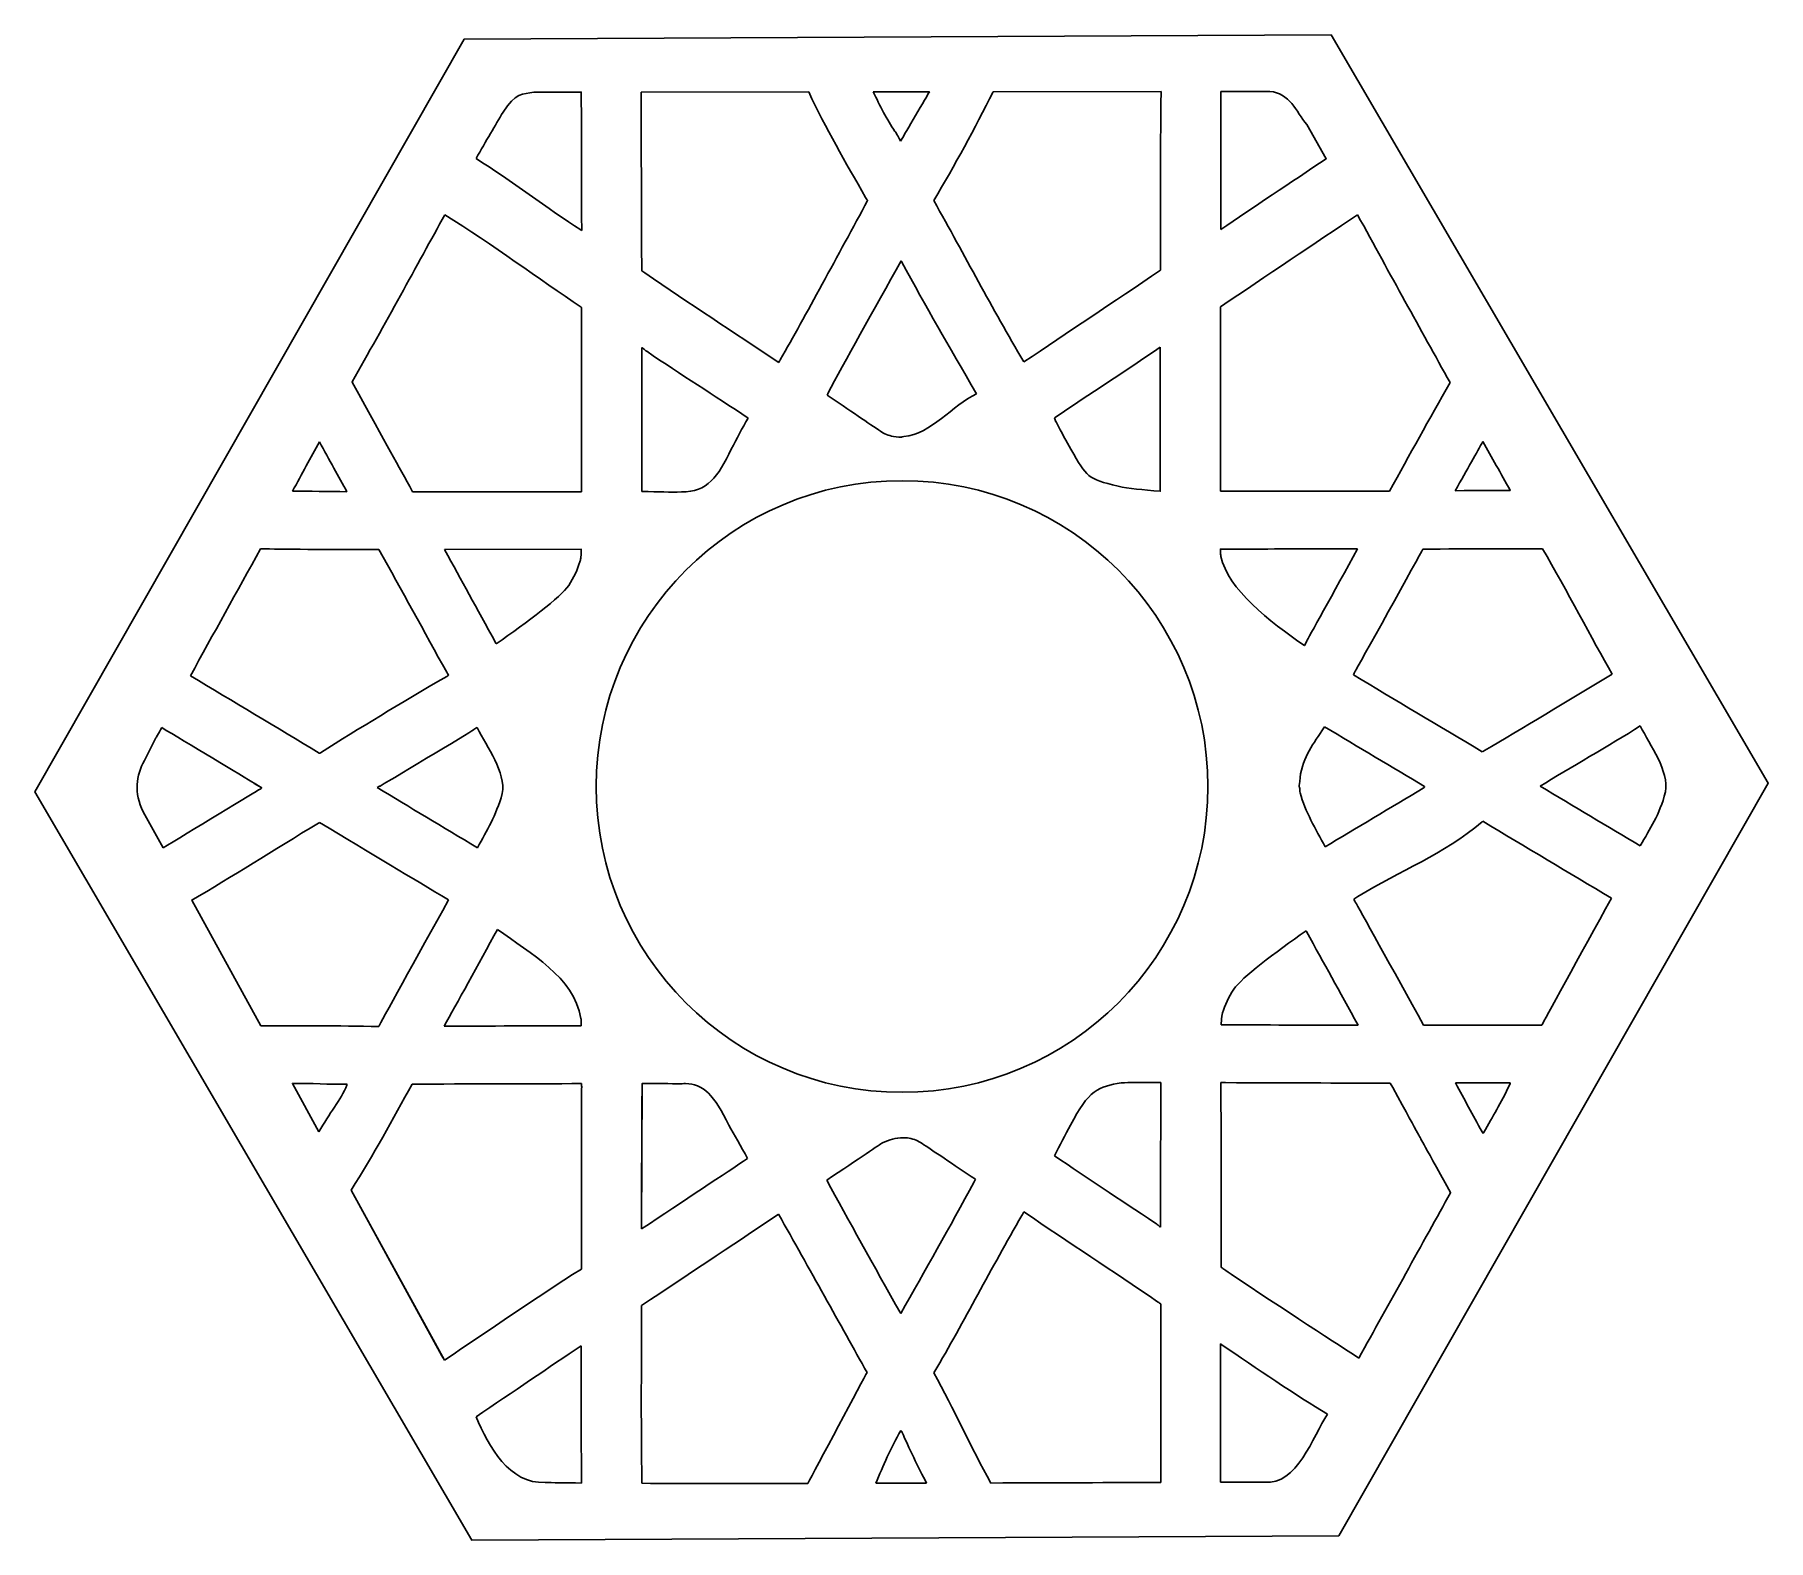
# Model space of a CAD drawing. Extents: x 4.9 to 52.9, y 2 to 43.6.
import ezdxf

# ---------------------------------------------------------------- set-up
doc = ezdxf.new("R2010")
doc.units = 0
doc.layers.add('Layer_1', color=7, linetype='CONTINUOUS')

msp = doc.modelspace()

# ---------------------------------------------------------------- linework, layer by layer
at = {"layer": 'Layer_1', "color": 7}
msp.add_lwpolyline([(40.792682, 43.626172), (16.822803, 43.504861), (4.942942, 22.685678), (17.032937, 1.987827), (41.002816, 2.109137), (52.882677, 22.928321), (40.792682, 43.626172), (40.792682, 43.626172)], close=True, dxfattribs=at)
at = {"layer": 'Layer_1', "color": 1}
for points in [[(18.742366, 42.035329), (20.057991, 42.036718)], [(21.709728, 42.038107), (26.346185, 42.041927)], [(28.130561, 42.043315), (29.682991, 42.044704)], [(31.445143, 42.046093), (36.090281, 42.05026)], [(37.747227, 42.051649), (39.097578, 42.052691)], [(40.119105, 41.138107), (40.660074, 40.195746)], [(16.284381, 38.647482), (16.284381, 38.647482)], [(41.523614, 38.648176), (41.523614, 38.648176)], [(28.902783, 37.374913), (28.902783, 37.374913)], [(21.730908, 34.975261), (21.730908, 34.975261)], [(36.0691, 34.981162), (36.066673, 30.998176)], [(36.0691, 34.981162), (36.0691, 34.981162)], [(12.819797, 32.368663), (12.819797, 32.368663)], [(44.989937, 32.375261), (44.989937, 32.375261)], [(28.928824, 31.291579), (28.928824, 31.291579)], [(42.273618, 31.00165), (42.273963, 31.002343)], [(11.188894, 29.407205), (11.188894, 29.407205)], [(16.274658, 29.386372), (20.058686, 29.397135)], [(37.73612, 29.261024), (37.733341, 29.276997), (37.733341, 29.399565)], [(40.608343, 29.404427), (40.608343, 29.404427)], [(46.637851, 29.40651), (46.637851, 29.40651)], [(40.121883, 26.86033), (40.110424, 26.838802), (40.053129, 26.731858)], [(8.455561, 24.463108), (8.455561, 24.463108)], [(17.176741, 24.463108), (17.176741, 24.463108)], [(40.608343, 24.488107), (40.608343, 24.488107)], [(49.34098, 24.509287), (49.34098, 24.509287)], [(7.979519, 23.555816), (8.295839, 24.18151)], [(11.014241, 22.924913), (11.007991, 22.922135), (11.220838, 22.795052)], [(8.493061, 21.136372), (7.945839, 22.133246)], [(12.819797, 21.84158), (12.819797, 21.84158)], [(44.985076, 21.872135), (44.985076, 21.872135)], [(11.195491, 16.215539), (9.286463, 19.69158)], [(17.743408, 18.884288), (17.743408, 18.884288)], [(40.102785, 18.844358), (40.102785, 18.844358)], [(12.804866, 13.28533), (12.068756, 14.625261)], [(20.069102, 14.500608), (20.063547, 14.500608)], [(20.068061, 14.616928), (20.068061, 14.616928)], [(21.727089, 10.600608), (21.731255, 14.262414), (21.739241, 14.262414), (21.738199, 14.617621)], [(22.943408, 14.61901), (22.943408, 14.61901)], [(35.355562, 14.649914), (35.355562, 14.649914)], [(37.747227, 14.650955), (37.869795, 14.651302)], [(37.869795, 14.651302), (37.869795, 14.645747)], [(42.427088, 14.634984), (42.497229, 14.507899)], [(45.745491, 14.636025), (45.745491, 14.636025)], [(28.955213, 13.123177), (28.955213, 13.123177)], [(16.273269, 6.96901), (16.205561, 7.092969), (13.690978, 11.671788)], [(32.29931, 11.074219), (32.29931, 11.074219)], [(25.513199, 11.008247), (25.513199, 11.008247)], [(36.081952, 8.529428), (36.081952, 3.588455)], [(20.058686, 7.369358), (20.058686, 7.369358)], [(37.735072, 3.594706), (37.735072, 7.421095)], [(28.889936, 5.023525), (28.889936, 5.023525)]]:
    msp.add_lwpolyline(points, close=True, dxfattribs=at)
for points in [[(17.895838, 41.482899), (18.218858, 42.013119), (18.462983, 41.986664), (18.742366, 42.035329)], [(20.057991, 42.036718), (20.062248, 40.620911), (20.069399, 38.317082), (20.069102, 38.206857)], [(21.729519, 37.093663), (21.728608, 37.313609), (21.714468, 41.210894), (21.709728, 42.038107)], [(26.346185, 42.041927), (26.815854, 41.041313), (27.365917, 40.094618), (27.921186, 39.12769)], [(28.72813, 40.951648), (28.511413, 41.282366), (28.31677, 41.660471), (28.130561, 42.043315)], [(29.682991, 42.044704), (29.504736, 41.73976), (28.935991, 40.768503), (28.887505, 40.683246)], [(29.804866, 39.036024), (30.391212, 40.020938), (30.932176, 41.021839), (31.445143, 42.046093)], [(36.090281, 42.05026), (36.067908, 40.276567), (36.073085, 38.532118), (36.071189, 37.110676)], [(37.739588, 38.236372), (37.747644, 39.607401), (37.733736, 40.767364), (37.747227, 42.051649)], [(39.097578, 42.052691), (39.638468, 42.019392), (39.8302, 41.507404), (40.119105, 41.138107)], [(17.147575, 40.198176), (17.424293, 40.687314), (17.680034, 41.128667), (17.895838, 41.482899)], [(28.772228, 40.891927), (28.752123, 40.929262), (28.736028, 40.951648), (28.72813, 40.951648)], [(28.848269, 40.754079), (28.823858, 40.797876), (28.789459, 40.859618), (28.772228, 40.891927)], [(28.887505, 40.683246), (28.878947, 40.698602), (28.851299, 40.74874), (28.848269, 40.754079)], [(20.044797, 38.224565), (19.147871, 38.802246), (18.105646, 39.605058), (17.147575, 40.198176)], [(40.660074, 40.195746), (39.676543, 39.542206), (38.634116, 38.839074), (37.739588, 38.236372)], [(27.977088, 39.038454), (27.172177, 37.561476), (26.238268, 35.816177), (25.570491, 34.651302)], [(27.921186, 39.12769), (27.945315, 39.086606), (27.968561, 39.049943), (27.977088, 39.038454)], [(32.297921, 34.574565), (31.395898, 36.092246), (30.680548, 37.489127), (29.804866, 39.036024)], [(13.718755, 34.026996), (14.61598, 35.589794), (15.533941, 37.28181), (16.284381, 38.647482)], [(16.284381, 38.647482), (17.617571, 37.805436), (18.894553, 36.876736), (20.052783, 36.08915)], [(37.736809, 36.103385), (38.982549, 36.943051), (40.365569, 37.871097), (41.523614, 38.648176)], [(41.523614, 38.648176), (42.438619, 36.96747), (43.252927, 35.495729), (44.081953, 34.005468)], [(20.069102, 38.206857), (20.054612, 38.217048), (20.045233, 38.223744), (20.044797, 38.224565)], [(21.732991, 37.09158), (21.732691, 37.09158), (21.730775, 37.092963), (21.729519, 37.093663)], [(21.817019, 37.037761), (21.774658, 37.066478), (21.737298, 37.090862), (21.732991, 37.09158)], [(25.520143, 34.563802), (24.245447, 35.406957), (23.082804, 36.16986), (21.817019, 37.037761)], [(26.888199, 33.717621), (27.301428, 34.521799), (28.160917, 36.037697), (28.902783, 37.374913)], [(28.902783, 37.374913), (28.904334, 37.372026), (28.914253, 37.35436), (28.914935, 37.353038)], [(28.914935, 37.353038), (29.616059, 36.054544), (30.191683, 35.064469), (30.988199, 33.694357)], [(36.071189, 37.110676), (34.776989, 36.236296), (33.484714, 35.371138), (32.297921, 34.574565)], [(20.052783, 36.08915), (20.053395, 36.088984), (20.060306, 36.084952), (20.065283, 36.081857)], [(20.065283, 36.081857), (20.061929, 34.382894), (20.063044, 32.614034), (20.063894, 30.982552)], [(37.733686, 30.998872), (37.733428, 32.710521), (37.734928, 34.602715), (37.736809, 36.103385)], [(21.731949, 30.990885), (21.730556, 32.287587), (21.73063, 33.750081), (21.730908, 34.975261)], [(21.730908, 34.975261), (21.731586, 34.974861), (21.734905, 34.972886), (21.735075, 34.972829)], [(21.735075, 34.972829), (21.741537, 34.969957), (21.772257, 34.946293), (21.80313, 34.91901)], [(21.80313, 34.91901), (21.833286, 34.892443), (21.863681, 34.870051), (21.870144, 34.870051)], [(21.870144, 34.870051), (22.824206, 34.211685), (23.716215, 33.667506), (24.675699, 33.018316)], [(25.570491, 34.651302), (25.550698, 34.618317), (25.532467, 34.58612), (25.520143, 34.563802)], [(33.140977, 33.025954), (34.148166, 33.704174), (35.0799, 34.317394), (36.0691, 34.981162)], [(13.721533, 34.020052), (13.721665, 34.020453), (13.720499, 34.023184), (13.718755, 34.026996)], [(15.393408, 30.987413), (14.965526, 31.762824), (14.750764, 32.148466), (13.721533, 34.020052)], [(26.857297, 33.658246), (26.869073, 33.68059), (26.879218, 33.699924), (26.888199, 33.717621)], [(28.331255, 32.658594), (28.046296, 32.851038), (27.451304, 33.255233), (26.857297, 33.658246)], [(30.988199, 33.694357), (30.31805, 33.379085), (29.735859, 32.581171), (28.976046, 32.511718)], [(44.081953, 34.005468), (43.497215, 32.978678), (42.965688, 32.010625), (42.409031, 31.001996)], [(24.675699, 33.018316), (24.503152, 32.74781), (24.358231, 32.451529), (24.206255, 32.164842)], [(28.688894, 32.515885), (28.548886, 32.54245), (28.435365, 32.588231), (28.331255, 32.658594)], [(33.185074, 32.916232), (33.171181, 32.952281), (33.156342, 32.988989), (33.140977, 33.025954)], [(33.185421, 32.916579), (33.185421, 32.916579), (33.185095, 32.916243), (33.185074, 32.916232)], [(33.594102, 32.164842), (33.47343, 32.371109), (33.342022, 32.618009), (33.185421, 32.916579)], [(12.072922, 31.005469), (12.330855, 31.473545), (12.581459, 31.930543), (12.819797, 32.368663)], [(12.819797, 32.368663), (13.082699, 31.874468), (13.354222, 31.387224), (13.575699, 30.986718)], [(24.206255, 32.164842), (23.83261, 31.401982), (23.551849, 30.970791), (22.83056, 30.98394)], [(28.916325, 32.498524), (28.916325, 32.487753), (28.77936, 32.497932), (28.688894, 32.515885)], [(28.976046, 32.511718), (28.942301, 32.508846), (28.916325, 32.502832), (28.916325, 32.498524)], [(34.901741, 31.135676), (34.040018, 31.358262), (34.054485, 31.379169), (33.594102, 32.164842)], [(44.226398, 31.015191), (44.552502, 31.597306), (44.833164, 32.095384), (44.989937, 32.375261)], [(44.989937, 32.375261), (45.237111, 31.931956), (45.482621, 31.492496), (45.742016, 31.026996)], [(20.47188, 22.834635), (20.47188, 27.505329), (24.258131, 31.291579), (28.928824, 31.291579)], [(28.928824, 31.291579), (33.599518, 31.291579), (37.38577, 27.505329), (37.38577, 22.834635)], [(13.575699, 30.986718), (13.068207, 30.992463), (12.534821, 30.998806), (12.072922, 31.005469)], [(20.063894, 30.982552), (18.444517, 30.982963), (16.862471, 30.986726), (15.393408, 30.987413)], [(22.83056, 30.98394), (22.499024, 30.962604), (22.22836, 30.99333), (21.731949, 30.990885)], [(36.066673, 30.998176), (35.569573, 31.042336), (35.197044, 31.077427), (34.901741, 31.135676)], [(42.273963, 31.002343), (40.799098, 31.001164), (39.11942, 30.99984), (37.733686, 30.998872)], [(42.409031, 31.001996), (42.359145, 31.001763), (42.318808, 31.001815), (42.273618, 31.00165)], [(45.738893, 31.021787), (45.513056, 31.024313), (44.897582, 31.020287), (44.226398, 31.015191)], [(45.742016, 31.026996), (45.739395, 31.025514), (45.738893, 31.02379), (45.738893, 31.021787)], [(9.2507, 25.897483), (9.873757, 27.036171), (10.539258, 28.235122), (11.188894, 29.407205)], [(11.188894, 29.407205), (11.755649, 29.398795), (13.009987, 29.385474), (14.462853, 29.385676)], [(14.462853, 29.385676), (15.092527, 28.257253), (15.709302, 27.120715), (16.34063, 25.992274)], [(17.697922, 26.799219), (17.136184, 27.826162), (16.762982, 28.497661), (16.274658, 29.386372)], [(20.058686, 29.397135), (20.052654, 29.11506), (20.040756, 29.130607), (20.017713, 29.046441)], [(37.733341, 29.399565), (38.784743, 29.401733), (39.696216, 29.404664), (40.608343, 29.404427)], [(37.746883, 29.197135), (37.743293, 29.222983), (37.738209, 29.25169), (37.73612, 29.261024)], [(41.526048, 29.403039), (40.885163, 28.243064), (40.129867, 26.875771), (40.121883, 26.86033)], [(40.608343, 29.404427), (40.912368, 29.404348), (41.216702, 29.403959), (41.526048, 29.403039)], [(41.463202, 26.033246), (41.470253, 26.031835), (43.257902, 29.255532), (43.330908, 29.401996)], [(43.330908, 29.401996), (44.594217, 29.402985), (45.953622, 29.406008), (46.637851, 29.40651)], [(46.637851, 29.40651), (47.308553, 28.272332), (48.016907, 26.894234), (48.563197, 25.944009)], [(20.017713, 29.046441), (19.962428, 28.846122), (19.849018, 28.60642), (19.709728, 28.397483)], [(40.053129, 26.731858), (39.092718, 27.388845), (37.933804, 28.298134), (37.746883, 29.197135)], [(19.709728, 28.397483), (19.48992, 28.067772), (18.568055, 27.377389), (17.70695, 26.781858)], [(17.70695, 26.781858), (17.703898, 26.787652), (17.701131, 26.792987), (17.697922, 26.799219)], [(12.807992, 23.757552), (11.633172, 24.470189), (10.435803, 25.188472), (9.2507, 25.897483)], [(16.390283, 25.912761), (16.372452, 25.901739), (16.354413, 25.89059), (16.337853, 25.880469)], [(16.34063, 25.992274), (16.3514, 25.972888), (16.368102, 25.946171), (16.377436, 25.933246)], [(16.377436, 25.933246), (16.379954, 25.929853), (16.384389, 25.922742), (16.390283, 25.912761)], [(41.407644, 25.920747), (41.442108, 25.990468), (41.462671, 26.033437), (41.463202, 26.033246)], [(44.973961, 23.794705), (43.76061, 24.517394), (42.558035, 25.233635), (41.407644, 25.920747)], [(48.563197, 25.944009), (47.336699, 25.212454), (46.067358, 24.427918), (45.032994, 23.825954)], [(16.337853, 25.880469), (15.026609, 25.112413), (13.926836, 24.45153), (12.848616, 23.770052)], [(8.297228, 24.180817), (8.298018, 24.180817), (8.361245, 24.293556), (8.455561, 24.463108)], [(8.455561, 24.463108), (9.070023, 24.099043), (10.752653, 23.088199), (11.014241, 22.924913)], [(17.067019, 24.398176), (17.085678, 24.409157), (17.132324, 24.436744), (17.176741, 24.463108)], [(17.176741, 24.463108), (17.457676, 23.917324), (17.975062, 23.23114), (17.873617, 22.641232)], [(40.5323, 24.378038), (40.557509, 24.413411), (40.582825, 24.450058), (40.608343, 24.488107)], [(40.608343, 24.488107), (41.554423, 23.92512), (42.480823, 23.368566), (43.376744, 22.832899)], [(46.572571, 22.842274), (47.377251, 23.337733), (48.495289, 23.975482), (49.34098, 24.509287)], [(49.34098, 24.509287), (49.621369, 23.963161), (50.139068, 23.262766), (50.039591, 22.684287)], [(8.295839, 24.18151), (8.295839, 24.18151), (8.297214, 24.180817), (8.297228, 24.180817)], [(14.492714, 22.847483), (14.505638, 22.850355), (17.05375, 24.377267), (17.066672, 24.390191)], [(17.066672, 24.390191), (17.067728, 24.391246), (17.067774, 24.394372), (17.067019, 24.398176)], [(39.923266, 22.975954), (39.962619, 23.566829), (40.262013, 23.956385), (40.539243, 24.373872)], [(40.539243, 24.373872), (40.539128, 24.373983), (40.532566, 24.37787), (40.5323, 24.378038)], [(7.945839, 22.133246), (7.680925, 22.673955), (7.744241, 23.12709), (7.979519, 23.555816)], [(12.820492, 23.759287), (12.816867, 23.760647), (12.812099, 23.75966), (12.807992, 23.757552)], [(12.848616, 23.770052), (12.839282, 23.761436), (12.826235, 23.757136), (12.820492, 23.759287)], [(44.990633, 23.802343), (44.986253, 23.801244), (44.980165, 23.798473), (44.973961, 23.794705)], [(45.032994, 23.825954), (45.018635, 23.814466), (44.999249, 23.803778), (44.990633, 23.802343)], [(11.160422, 22.75408), (11.149294, 22.751607), (9.079948, 21.495984), (8.493061, 21.136372)], [(11.217366, 22.788454), (11.21593, 22.781275), (11.175498, 22.756952), (11.160422, 22.75408)], [(11.220838, 22.795052), (11.218853, 22.792389), (11.217654, 22.790033), (11.217366, 22.788454)], [(14.411811, 22.803038), (14.442387, 22.824123), (14.480359, 22.845532), (14.492714, 22.847483)], [(17.185074, 21.141232), (16.219146, 21.723213), (15.31639, 22.263516), (14.411811, 22.803038)], [(17.873617, 22.641232), (17.689664, 22.003553), (17.461607, 21.637653), (17.185074, 21.141232)], [(28.928824, 14.377691), (24.258131, 14.377691), (20.47188, 18.163942), (20.47188, 22.834635)], [(37.38577, 22.834635), (37.38577, 18.163942), (33.599518, 14.377691), (28.928824, 14.377691)], [(39.915978, 22.815191), (39.904491, 22.815191), (39.908188, 22.895541), (39.923266, 22.975954)], [(39.923266, 22.776302), (39.923266, 22.797124), (39.920286, 22.815191), (39.915978, 22.815191)], [(39.937504, 22.661372), (39.929606, 22.703015), (39.923266, 22.754762), (39.923266, 22.776302)], [(40.628827, 21.16901), (40.363013, 21.649938), (40.076255, 22.141727), (39.937504, 22.661372)], [(43.335072, 22.789843), (42.46955, 22.267153), (41.439918, 21.656625), (40.628827, 21.16901)], [(43.376744, 22.820746), (43.381052, 22.81931), (43.362348, 22.805638), (43.335072, 22.789843)], [(43.376744, 22.832899), (43.372975, 22.827811), (43.371948, 22.82246), (43.376744, 22.820746)], [(49.341325, 21.190191), (48.436852, 21.731076), (47.506912, 22.28548), (46.572571, 22.842274)], [(50.039591, 22.684287), (49.863655, 22.023077), (49.617305, 21.68825), (49.341325, 21.190191)], [(9.286463, 19.69158), (10.389016, 20.3285), (11.533221, 21.067174), (12.793061, 21.822135)], [(12.793061, 21.822135), (12.803241, 21.829769), (12.812674, 21.83663), (12.819797, 21.84158)], [(12.819797, 21.84158), (14.261665, 20.974399), (15.413256, 20.280538), (16.385075, 19.698524)], [(41.534728, 19.792274), (42.713207, 20.518338), (43.887356, 20.938434), (44.968411, 21.858594)], [(44.968411, 21.858594), (44.972856, 21.862544), (44.978793, 21.867387), (44.985076, 21.872135)], [(44.985076, 21.872135), (46.171359, 21.163679), (47.358131, 20.455079), (48.54445, 19.745746)], [(16.385075, 19.698524), (15.545915, 18.181644), (14.468103, 16.227098), (14.464589, 16.211719)], [(41.416325, 19.718316), (41.458715, 19.744936), (41.498254, 19.76989), (41.534728, 19.792274)], [(41.433686, 19.689496), (41.430605, 19.693649), (41.42489, 19.703512), (41.416325, 19.718316)], [(41.47049, 19.630816), (41.45972, 19.65092), (41.443019, 19.676612), (41.433686, 19.689496)], [(48.54445, 19.745746), (47.70469, 18.220357), (46.634003, 16.270081), (46.630563, 16.254775)], [(43.351744, 16.232206), (42.527478, 17.72248), (41.529408, 19.526218), (41.47049, 19.630816)], [(16.265978, 16.203386), (16.599444, 16.807217), (17.211272, 17.917699), (17.743408, 18.884288)], [(17.743408, 18.884288), (18.658187, 18.202272), (19.843763, 17.585694), (20.050005, 16.418316)], [(38.101742, 17.225955), (38.317139, 17.549052), (39.234485, 18.24002), (40.102785, 18.844358)], [(40.102785, 18.844358), (40.106289, 18.837724), (40.109821, 18.831452), (40.113548, 18.824219)], [(40.113548, 18.824219), (40.609412, 17.914599), (41.00618, 17.201462), (41.542016, 16.233595)], [(37.793753, 16.576996), (37.849031, 16.777312), (37.962452, 17.01702), (38.101742, 17.225955)], [(20.050005, 16.418316), (20.050638, 16.413723), (20.051843, 16.328738), (20.05313, 16.216232)], [(37.752785, 16.245052), (37.758938, 16.509345), (37.77118, 16.494567), (37.793753, 16.576996)], [(14.455214, 16.193317), (13.337446, 16.224819), (12.209498, 16.213864), (11.195491, 16.215539)], [(14.464589, 16.211719), (14.46441, 16.21093), (14.461077, 16.204297), (14.455214, 16.193317)], [(20.05313, 16.216232), (18.784152, 16.21671), (17.534772, 16.21031), (16.265978, 16.203386)], [(41.404521, 16.233941), (40.181599, 16.219876), (38.961893, 16.248311), (37.752785, 16.245052)], [(41.542016, 16.233595), (41.467948, 16.233595), (41.479673, 16.233832), (41.404521, 16.233941)], [(46.620842, 16.236024), (45.54958, 16.230016), (44.448903, 16.231589), (43.351744, 16.232206)], [(46.630563, 16.254775), (46.630384, 16.253963), (46.626973, 16.247591), (46.620842, 16.236024)], [(12.068756, 14.625261), (12.588622, 14.626561), (13.095385, 14.597352), (13.581603, 14.598872)], [(13.578131, 14.571788), (13.402224, 14.175539), (13.088371, 13.781151), (12.804866, 13.28533)], [(13.581603, 14.598872), (13.57606, 14.583795), (13.576622, 14.577656), (13.578131, 14.571788)], [(13.690978, 11.671788), (14.320796, 12.653454), (14.844155, 13.629881), (15.382644, 14.604428)], [(15.382644, 14.604428), (16.904858, 14.608849), (18.635726, 14.615935), (20.068061, 14.616928)], [(20.063547, 14.500608), (20.063056, 12.834977), (20.061985, 11.027438), (20.060769, 9.491233)], [(20.068061, 14.616928), (20.068505, 14.569338), (20.068708, 14.539876), (20.069102, 14.500608)], [(21.738199, 14.617621), (22.348313, 14.617535), (22.670475, 14.616778), (22.849311, 14.614844)], [(22.849311, 14.614844), (22.881113, 14.61764), (22.912608, 14.61909), (22.943408, 14.61901)], [(22.943408, 14.61901), (23.405403, 14.617819), (23.758845, 14.287677), (24.135769, 13.466928)], [(33.587505, 13.466928), (34.067452, 14.430798), (34.387227, 14.544415), (34.983339, 14.637414)], [(34.983339, 14.637414), (35.11193, 14.64699), (35.228377, 14.649912), (35.355562, 14.649914)], [(35.355562, 14.649914), (35.546583, 14.649914), (35.762195, 14.643554), (36.079518, 14.644706)], [(36.079518, 14.644706), (36.09247, 13.359917), (36.063076, 11.990798), (36.074313, 10.651303)], [(37.752088, 9.537761), (37.750566, 11.425993), (37.748197, 12.848476), (37.747227, 14.650955)], [(37.869795, 14.645747), (39.495998, 14.632419), (40.995971, 14.635117), (42.427088, 14.634984)], [(42.497229, 14.507899), (44.091675, 11.597484), (42.427088, 14.634984), (44.089585, 11.603039)], [(44.234382, 14.63533), (44.743013, 14.650936), (45.243616, 14.641845), (45.745491, 14.636025)], [(44.967018, 13.288108), (44.690298, 13.765105), (44.488694, 14.174877), (44.234382, 14.63533)], [(45.743753, 14.615191), (45.464441, 14.023828), (45.278475, 13.748828), (45.010773, 13.26033)], [(45.745491, 14.636025), (45.742145, 14.625245), (45.742461, 14.620224), (45.743753, 14.615191)], [(24.135769, 13.466928), (24.288277, 13.202127), (24.469287, 12.882349), (24.65695, 12.548177)], [(33.144102, 12.620053), (33.292725, 12.912754), (33.43705, 13.199866), (33.587505, 13.466928)], [(26.844102, 11.945399), (27.736927, 12.545663), (28.3426, 12.951745), (28.382991, 12.977344)], [(28.382991, 12.977344), (28.570914, 13.065648), (28.758742, 13.12458), (28.955213, 13.123177)], [(28.955213, 13.123177), (29.010225, 13.122788), (29.066019, 13.117786), (29.122574, 13.107206)], [(29.122574, 13.107206), (29.262582, 13.080639), (29.375757, 13.034514), (29.479866, 12.96415)], [(29.479866, 12.96415), (29.751653, 12.780599), (30.347325, 12.380872), (30.957643, 11.971788)], [(45.007994, 13.258595), (44.998653, 13.237774), (44.987122, 13.245747), (44.967018, 13.288108)], [(45.010773, 13.26033), (45.009997, 13.261297), (45.009013, 13.260894), (45.007994, 13.258595)], [(24.65695, 12.548177), (24.086347, 12.168214), (22.869948, 11.360541), (21.727089, 10.600608)], [(35.941327, 10.752691), (34.857785, 11.470205), (34.089292, 11.985385), (33.144102, 12.620053)], [(28.89063, 8.259288), (28.136661, 9.60843), (27.437166, 10.858949), (26.844102, 11.945399)], [(30.923269, 11.905121), (30.230733, 10.626909), (29.573653, 9.457329), (28.89063, 8.259288)], [(30.957643, 11.971788), (30.944461, 11.946851), (30.933062, 11.924427), (30.923269, 11.905121)], [(44.091675, 11.597484), (43.354773, 10.264589), (42.375135, 8.494393), (41.559729, 7.02908)], [(44.089585, 11.603039), (44.089485, 11.602751), (44.09077, 11.599598), (44.091675, 11.597484)], [(32.24063, 10.971788), (32.264424, 11.012104), (32.28923, 11.055167), (32.29931, 11.074219)], [(32.29931, 11.074219), (33.560925, 10.207569), (34.726334, 9.45458), (35.994106, 8.58533)], [(21.724658, 8.478039), (23.046864, 9.358665), (24.635098, 10.417825), (25.513199, 11.008247)], [(25.513199, 11.008247), (26.358428, 9.509035), (27.233441, 7.927952), (27.959033, 6.629428)], [(29.808686, 6.620399), (30.672742, 8.085504), (31.382705, 9.487993), (32.24063, 10.971788)], [(36.007992, 10.70408), (35.977836, 10.730646), (35.947788, 10.75269), (35.941327, 10.752691)], [(36.074313, 10.651303), (36.065711, 10.656119), (36.037149, 10.678315), (36.007992, 10.70408)], [(20.060769, 9.491233), (18.767332, 8.657023), (17.545853, 7.826492), (16.273269, 6.96901)], [(37.758342, 9.533941), (37.758019, 9.534053), (37.753618, 9.536861), (37.752088, 9.537761)], [(37.801393, 9.504428), (37.785597, 9.518787), (37.766211, 9.531788), (37.758342, 9.533941)], [(38.027782, 9.345747), (37.919365, 9.418982), (37.817188, 9.490069), (37.801393, 9.504428)], [(41.559729, 7.02908), (41.131075, 7.307558), (39.387151, 8.434699), (38.027782, 9.345747)], [(21.732991, 3.564151), (21.705734, 5.378139), (21.723134, 7.018144), (21.724658, 8.478039)], [(35.994106, 8.58533), (36.036467, 8.55661), (36.074542, 8.532228), (36.078132, 8.53151)], [(36.078132, 8.53151), (36.078455, 8.53151), (36.080537, 8.530222), (36.081952, 8.529428)], [(17.149311, 5.403039), (18.15583, 6.082735), (19.18117, 6.786495), (20.058686, 7.369358)], [(20.058686, 7.369358), (20.05116, 6.094167), (20.0524, 4.844528), (20.067019, 3.57283)], [(37.735072, 7.421095), (37.753043, 7.408514), (37.765838, 7.399447), (37.766326, 7.398525)], [(37.766326, 7.398525), (38.717726, 6.751732), (39.831744, 5.991312), (40.692369, 5.475955)], [(27.959033, 6.629428), (27.864924, 6.465035), (26.491371, 3.877293), (26.324658, 3.562762)], [(31.379519, 3.573177), (30.839203, 4.553716), (30.357768, 5.618203), (29.808686, 6.620399)], [(19.058338, 3.589151), (18.060795, 3.539846), (17.506999, 4.58181), (17.149311, 5.403039)], [(40.692369, 5.475955), (40.292356, 4.865012), (39.846513, 3.497013), (38.95174, 3.599566)], [(28.201741, 3.565539), (28.401824, 4.033079), (28.623123, 4.551602), (28.889936, 5.023525)], [(28.889936, 5.023525), (28.90082, 5.004106), (28.913874, 4.980487), (28.914241, 4.980122)], [(28.914241, 4.980122), (28.915676, 4.978685), (28.920033, 4.981669), (28.923617, 4.987414)], [(28.923617, 4.987414), (28.928649, 4.995312), (28.930561, 4.991128), (28.930561, 4.972484)], [(28.930561, 4.972484), (29.102957, 4.571675), (29.384385, 3.987606), (29.606602, 3.568317)], [(20.067019, 3.57283), (19.595568, 3.576935), (19.244779, 3.582363), (19.058338, 3.589151)], [(26.324658, 3.562762), (24.616994, 3.560743), (23.004999, 3.560503), (21.732991, 3.564151)], [(29.606602, 3.568317), (29.138121, 3.567229), (28.670083, 3.566433), (28.201741, 3.565539)], [(36.081952, 3.588455), (34.764834, 3.583645), (33.156096, 3.578107), (31.379519, 3.573177)], [(38.95174, 3.599566), (38.95174, 3.599566), (38.185122, 3.596524), (37.735072, 3.594706)]]:
    msp.add_open_spline(points, degree=3, dxfattribs=at)

doc.saveas('drawing.dxf')
